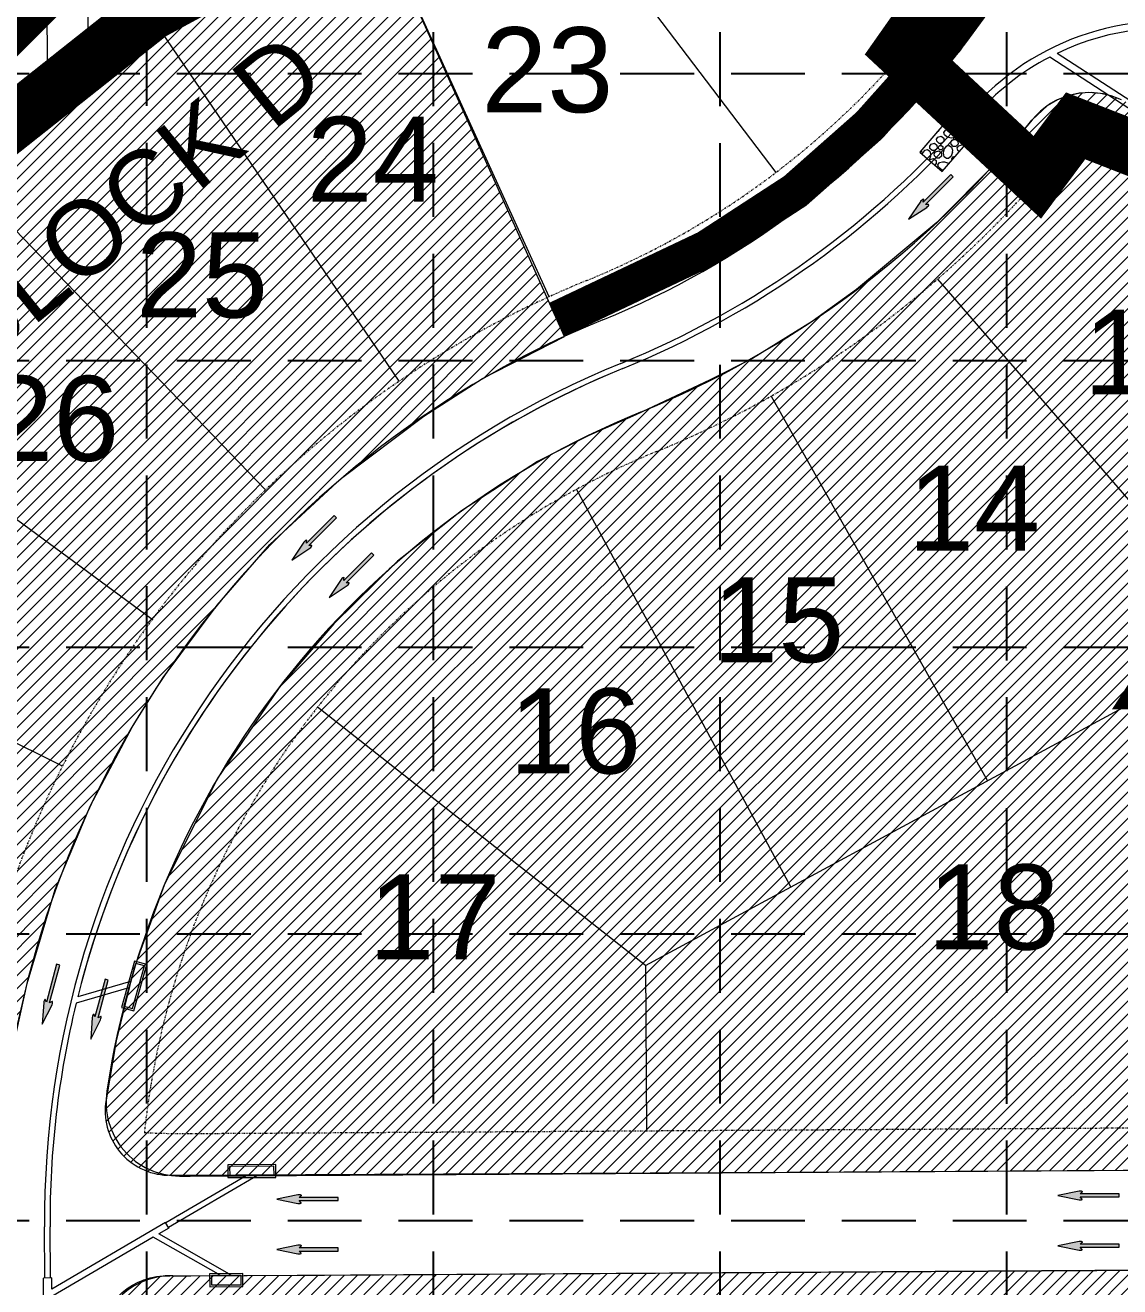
# Model space of a CAD drawing. Extents: x 218174 to 221286, y 216036 to 221010.
# Drawn here: x 219774.5 to 220070.8, y 219048.1 to 219389.6 of the extents above; entities that cross this region are included whole.
import ezdxf
from ezdxf.enums import TextEntityAlignment as Align

# ---------------------------------------------------------------- set-up
doc = ezdxf.new("R2010")
doc.units = 0
doc.header["$MEASUREMENT"] = 0
doc.linetypes.add('DASHED', pattern=[0.75, 0.5, -0.25])
doc.linetypes.add('DIVIDE', pattern=[1.25, 0.5, -0.25, 0, -0.25, 0, -0.25])
for name, color, linetype, lineweight in [('1 ARROWS', 7, 'Continuous', 0), ('1 BLOCK NUMBERS', 7, 'Continuous', 0), ('1 CURB LINE', 7, 'Continuous', 0), ('1 LOT NUMBERS', 7, 'Continuous', 0), ('1 PHASE LINES', 7, 'Continuous', 0), ('1 RIP RAP', 1, 'Continuous', 0), ('1 STORM PIPE', 5, 'Continuous', 0), ('1 TOPO', 42, 'Continuous', 0), ('25', 7, 'Continuous', 0), ('PH.1-27', 7, 'Continuous', 0), ('PH.2-10', 7, 'Continuous', 0), ('PH.2-27', 7, 'Continuous', 0), ('PH.2-29', 7, 'Continuous', 0), ('PH.3-29', 7, 'Continuous', 0)]:
    doc.layers.add(name, color=color, linetype=linetype, lineweight=lineweight)
for name, color, linetype in [('1 EROSION BLANKETS', 84, 'Continuous'), ('1 LIMITS OF DISTURBANCE', 1, 'DASHED'), ('1 SODDED LOT', 2, 'Continuous'), ('GRID', 251, 'DASHED')]:
    doc.layers.add(name, color=color, linetype=linetype)
doc.styles.get("Standard").update_dxf_attribs({"font": 'ARIAL.TTF'})
pattern_1 = [(45, (0, 0), (-1.767766952966369, 1.767766952966369), [])]

msp = doc.modelspace()

# ---------------------------------------------------------------- hatches: boundary and pattern name
at = {"layer": '1 ARROWS', "linetype": 'Continuous', "lineweight": 0}
h = msp.add_hatch(color=256, dxfattribs=at)
edge = h.paths.add_edge_path()
edge.add_line((220019.0067686731, 219340.995684473), (220018.1893531912, 219341.038110882))
edge.add_line((220018.1893531912, 219341.038110882), (220025.6733717553, 219348.5221294461))
edge.add_line((220025.6733717553, 219348.5221294461), (220025.0624314643, 219349.1274128825))
edge.add_line((220025.0624314643, 219349.1274128825), (220017.5812413275, 219341.6462227457))
edge.add_line((220017.5812413275, 219341.6462227457), (220017.606697173, 219342.3787854094))
edge.add_line((220017.606697173, 219342.3787854094), (220017.6062485447, 219342.3804732436))
edge.add_ellipse((220017.1945114559, 219342.0355991895), major_axis=(0.3959888678923471, 0.3959707453445419), ratio=0.2857142856895226, start_angle=-17.1826722327798, end_angle=124.7269333255503)
edge.add_line((220016.8759475208, 219341.9030149705), (220016.8769629366, 219341.9036096276))
edge.add_line((220016.8769629366, 219341.9036096276), (220013.6271, 219337.0472))
edge.add_line((220013.6271, 219337.0472), (220018.5117939003, 219340.2631218093))
edge.add_line((220018.5117939003, 219340.2631218093), (220018.5115268047, 219340.2615826631))
edge.add_ellipse((220018.6516173576, 219340.5851125426), major_axis=(0.395988867903619, 0.3959707452989252), ratio=0.2857142857141551, start_angle=234.1684722253102, end_angle=374.4967194490544)
edge.add_line((220019.0067686731, 219340.995684473), (220019.0067686731, 219340.995684473))
h = msp.add_hatch(color=256, dxfattribs=at)
edge = h.paths.add_edge_path()
edge.add_line((219852.0596686731, 219248.719984473), (219851.2422531912, 219248.762410882))
edge.add_line((219851.2422531912, 219248.762410882), (219858.7262717553, 219256.2464294461))
edge.add_line((219858.7262717553, 219256.2464294461), (219858.1153314643, 219256.8517128825))
edge.add_line((219858.1153314643, 219256.8517128825), (219850.6341413275, 219249.3705227457))
edge.add_line((219850.6341413275, 219249.3705227457), (219850.659597173, 219250.1030854094))
edge.add_line((219850.659597173, 219250.1030854094), (219850.6591485447, 219250.1047732436))
edge.add_ellipse((219850.2474114558, 219249.7598991895), major_axis=(0.3959888678923471, 0.3959707453445419), ratio=0.2857142856895226, start_angle=-17.1826722327798, end_angle=124.7269333255503)
edge.add_line((219849.9288475208, 219249.6273149705), (219849.9298629366, 219249.6279096276))
edge.add_line((219849.9298629366, 219249.6279096276), (219846.68, 219244.7715))
edge.add_line((219846.68, 219244.7715), (219851.5646939003, 219247.9874218093))
edge.add_line((219851.5646939003, 219247.9874218093), (219851.5644268047, 219247.9858826631))
edge.add_ellipse((219851.7045173576, 219248.3094125426), major_axis=(0.395988867903619, 0.3959707452989252), ratio=0.2857142857141551, start_angle=234.1684722253102, end_angle=374.4967194490544)
edge.add_line((219852.0596686731, 219248.719984473), (219852.0596686731, 219248.719984473))
h = msp.add_hatch(color=256, dxfattribs=at)
edge = h.paths.add_edge_path()
edge.add_line((219862.1517686731, 219238.621084473), (219861.3343531912, 219238.663510882))
edge.add_line((219861.3343531912, 219238.663510882), (219868.8183717553, 219246.1475294461))
edge.add_line((219868.8183717553, 219246.1475294461), (219868.2074314643, 219246.7528128825))
edge.add_line((219868.2074314643, 219246.7528128825), (219860.7262413275, 219239.2716227457))
edge.add_line((219860.7262413275, 219239.2716227457), (219860.751697173, 219240.0041854094))
edge.add_line((219860.751697173, 219240.0041854094), (219860.7512485447, 219240.0058732436))
edge.add_ellipse((219860.3395114559, 219239.6609991895), major_axis=(0.3959888678923471, 0.3959707453445419), ratio=0.2857142856895226, start_angle=-17.1826722327798, end_angle=124.7269333255503)
edge.add_line((219860.0209475208, 219239.5284149705), (219860.0219629366, 219239.5290096276))
edge.add_line((219860.0219629366, 219239.5290096276), (219856.7721, 219234.6726))
edge.add_line((219856.7721, 219234.6726), (219861.6567939003, 219237.8885218093))
edge.add_line((219861.6567939003, 219237.8885218093), (219861.6565268047, 219237.8869826631))
edge.add_ellipse((219861.7966173576, 219238.2105125425), major_axis=(0.395988867903619, 0.3959707452989252), ratio=0.2857142857141551, start_angle=234.1684722253102, end_angle=374.4967194490544)
edge.add_line((219862.1517686731, 219238.621084473), (219862.1517686731, 219238.621084473))
h = msp.add_hatch(color=256, dxfattribs=at)
edge = h.paths.add_edge_path()
edge.add_line((219781.8103874909, 219125.3204221911), (219781.0812717148, 219124.9484567982))
edge.add_line((219781.0812717148, 219124.9484567982), (219783.8206126213, 219135.1718162688))
edge.add_line((219783.8206126213, 219135.1718162688), (219782.9888810918, 219135.3905369549))
edge.add_line((219782.9888810918, 219135.3905369549), (219780.2505754615, 219125.1710411878))
edge.add_line((219780.2505754615, 219125.1710411878), (219779.9063395384, 219125.8181869862))
edge.add_line((219779.9063395384, 219125.8181869862), (219779.9051070979, 219125.8194243793))
edge.add_ellipse((219779.7209693468, 219125.3148861434), major_axis=(0.1449510460136061, 0.5409151579800761), ratio=0.2857142856788064, start_angle=-17.18267222616201, end_angle=124.7269333344999)
edge.add_line((219779.5113769963, 219125.0407828742), (219779.5119590436, 219125.0418055702))
edge.add_line((219779.5119590436, 219125.0418055702), (219779.1257, 219119.2111))
edge.add_line((219779.1257, 219119.2111), (219781.748008096, 219124.4385169291))
edge.add_line((219781.748008096, 219124.4385169291), (219781.7485463575, 219124.4370504416))
edge.add_ellipse((219781.7081033953, 219124.7872808122), major_axis=(0.1449510459595933, 0.5409151579264688), ratio=0.2857142857599891, start_angle=234.1684722152275, end_angle=374.496719430319)
edge.add_line((219781.8103874909, 219125.3204221911), (219781.8103874909, 219125.3204221911))
h = msp.add_hatch(color=256, dxfattribs=at)
edge = h.paths.add_edge_path()
edge.add_line((219794.9299874909, 219121.2808221911), (219794.2008717148, 219120.9088567982))
edge.add_line((219794.2008717148, 219120.9088567982), (219796.9402126213, 219131.1322162688))
edge.add_line((219796.9402126213, 219131.1322162688), (219796.1084810918, 219131.3509369549))
edge.add_line((219796.1084810918, 219131.3509369549), (219793.3701754615, 219121.1314411878))
edge.add_line((219793.3701754615, 219121.1314411878), (219793.0259395384, 219121.7785869862))
edge.add_line((219793.0259395384, 219121.7785869862), (219793.0247070979, 219121.7798243792))
edge.add_ellipse((219792.8405693469, 219121.2752861434), major_axis=(0.1449510460136061, 0.5409151579800761), ratio=0.2857142856788064, start_angle=-17.18267222616201, end_angle=124.7269333344999)
edge.add_line((219792.6309769963, 219121.0011828742), (219792.6315590436, 219121.0022055702))
edge.add_line((219792.6315590436, 219121.0022055702), (219792.2453, 219115.1715))
edge.add_line((219792.2453, 219115.1715), (219794.867608096, 219120.3989169291))
edge.add_line((219794.867608096, 219120.3989169291), (219794.8681463575, 219120.3974504416))
edge.add_ellipse((219794.8277033953, 219120.7476808122), major_axis=(0.1449510459595933, 0.5409151579264688), ratio=0.2857142857599891, start_angle=234.1684722152275, end_angle=374.496719430319)
edge.add_line((219794.9299874909, 219121.2808221911), (219794.9299874909, 219121.2808221911))
h = msp.add_hatch(color=256, dxfattribs=at)
edge = h.paths.add_edge_path()
edge.add_line((220060.6158, 219071.8264), (220060.0678, 219072.4344))
edge.add_line((220060.0678, 219072.4344), (220070.6518, 219072.4344))
edge.add_line((220070.6518, 219072.4344), (220070.6478, 219073.2944))
edge.add_line((220070.6478, 219073.2944), (220060.0678, 219073.2944))
edge.add_line((220060.0678, 219073.2944), (220060.6038, 219073.7944))
edge.add_line((220060.6038, 219073.7944), (220060.6046762508, 219073.795910707))
edge.add_ellipse((220060.069671409, 219073.8431900098), major_axis=(-0.5599999835193662, 1.281460901627278e-05), ratio=0.2857142857649623, start_angle=162.8173277884158, end_angle=304.7269333381814)
edge.add_line((220059.7506615066, 219073.9746975214), (220059.7518, 219073.9744))
edge.add_line((220059.7518, 219073.9744), (220054.0198, 219072.8384))
edge.add_line((220054.0198, 219072.8384), (220059.7478, 219071.6584))
edge.add_line((220059.7478, 219071.6584), (220059.7465227942, 219071.6575005245))
edge.add_ellipse((220060.0743519287, 219071.7872117094), major_axis=(-0.5599999835553902, 1.28145955607326e-05), ratio=0.2857142857313003, start_angle=54.16847222390225, end_angle=194.4967194430868)
edge.add_line((220060.6158, 219071.8264), (220060.6158, 219071.8264))
h = msp.add_hatch(color=256, dxfattribs=at)
edge = h.paths.add_edge_path()
edge.add_line((219849.187, 219070.8165), (219848.639, 219071.4245))
edge.add_line((219848.639, 219071.4245), (219859.223, 219071.4245))
edge.add_line((219859.223, 219071.4245), (219859.219, 219072.2845))
edge.add_line((219859.219, 219072.2845), (219848.639, 219072.2845))
edge.add_line((219848.639, 219072.2845), (219849.175, 219072.7845))
edge.add_line((219849.175, 219072.7845), (219849.1758762508, 219072.786010707))
edge.add_ellipse((219848.640871409, 219072.8332900098), major_axis=(-0.5599999835193662, 1.281460901627278e-05), ratio=0.2857142857649623, start_angle=162.8173277884158, end_angle=304.7269333381814)
edge.add_line((219848.3218615066, 219072.9647975214), (219848.323, 219072.9645))
edge.add_line((219848.323, 219072.9645), (219842.591, 219071.8285))
edge.add_line((219842.591, 219071.8285), (219848.319, 219070.6485))
edge.add_line((219848.319, 219070.6485), (219848.3177227943, 219070.6476005244))
edge.add_ellipse((219848.6455519287, 219070.7773117094), major_axis=(-0.5599999835553902, 1.28145955607326e-05), ratio=0.2857142857313003, start_angle=54.16847222390225, end_angle=194.4967194430868)
edge.add_line((219849.187, 219070.8165), (219849.187, 219070.8165))
h = msp.add_hatch(color=256, dxfattribs=at)
edge = h.paths.add_edge_path()
edge.add_line((220060.6158, 219058.1929), (220060.0678, 219058.8009))
edge.add_line((220060.0678, 219058.8009), (220070.6518, 219058.8009))
edge.add_line((220070.6518, 219058.8009), (220070.6478, 219059.6609))
edge.add_line((220070.6478, 219059.6609), (220060.0678, 219059.6609))
edge.add_line((220060.0678, 219059.6609), (220060.6038, 219060.1609))
edge.add_line((220060.6038, 219060.1609), (220060.6046762508, 219060.162410707))
edge.add_ellipse((220060.069671409, 219060.2096900098), major_axis=(-0.5599999835193662, 1.281460901627278e-05), ratio=0.2857142857649623, start_angle=162.8173277884158, end_angle=304.7269333381814)
edge.add_line((220059.7506615066, 219060.3411975214), (220059.7518, 219060.3409))
edge.add_line((220059.7518, 219060.3409), (220054.0198, 219059.2049))
edge.add_line((220054.0198, 219059.2049), (220059.7478, 219058.0249))
edge.add_line((220059.7478, 219058.0249), (220059.7465227942, 219058.0240005245))
edge.add_ellipse((220060.0743519287, 219058.1537117094), major_axis=(-0.5599999835553902, 1.28145955607326e-05), ratio=0.2857142857313003, start_angle=54.16847222390225, end_angle=194.4967194430868)
edge.add_line((220060.6158, 219058.1929), (220060.6158, 219058.1929))
h = msp.add_hatch(color=256, dxfattribs=at)
edge = h.paths.add_edge_path()
edge.add_line((219849.187, 219057.183), (219848.639, 219057.791))
edge.add_line((219848.639, 219057.791), (219859.223, 219057.791))
edge.add_line((219859.223, 219057.791), (219859.219, 219058.651))
edge.add_line((219859.219, 219058.651), (219848.639, 219058.651))
edge.add_line((219848.639, 219058.651), (219849.175, 219059.151))
edge.add_line((219849.175, 219059.151), (219849.1758762508, 219059.152510707))
edge.add_ellipse((219848.640871409, 219059.1997900098), major_axis=(-0.5599999835193662, 1.281460901627278e-05), ratio=0.2857142857649623, start_angle=162.8173277884158, end_angle=304.7269333381814)
edge.add_line((219848.3218615066, 219059.3312975214), (219848.323, 219059.331))
edge.add_line((219848.323, 219059.331), (219842.591, 219058.195))
edge.add_line((219842.591, 219058.195), (219848.319, 219057.015))
edge.add_line((219848.319, 219057.015), (219848.3177227943, 219057.0141005245))
edge.add_ellipse((219848.6455519287, 219057.1438117094), major_axis=(-0.5599999835553902, 1.28145955607326e-05), ratio=0.2857142857313003, start_angle=54.16847222390225, end_angle=194.4967194430868)
edge.add_line((219849.187, 219057.183), (219849.187, 219057.183))
at = {"layer": '1 SODDED LOT', "linetype": 'Continuous', "lineweight": 0}
h = msp.add_hatch(dxfattribs=at)
h.set_pattern_fill('ANSI31', color=256, scale=20, style=0)
h.set_pattern_definition(pattern_1)
edge = h.paths.add_edge_path()
edge.add_line((219475.4323052449, 219147.444003146), (219484.0059976856, 219158.0672530681))
edge.add_line((219484.0059976856, 219158.0672530681), (219525.0296510095, 219215.8261341982))
edge.add_line((219525.0296510095, 219215.8261341982), (219555.3456011817, 219266.1077832075))
edge.add_line((219555.3456011817, 219266.1077832075), (219580.1136357446, 219315.1255244578))
edge.add_line((219580.1136357446, 219315.1255244578), (219602.5341624803, 219366.8883159152))
edge.add_line((219602.5341624803, 219366.8883159152), (219621.3793221881, 219420.9509069505))
edge.add_line((219621.3793221881, 219420.9509069505), (219636.5571038646, 219475.7616311401))
edge.add_line((219636.5571038646, 219475.7616311401), (219648.3246516918, 219535.0259385895))
edge.add_line((219648.3246516918, 219535.0259385895), (219655.1489825292, 219587.1166144214))
edge.add_line((219655.1489825292, 219587.1166144214), (219659.2672806414, 219644.1361634186))
edge.add_line((219659.2672806414, 219644.1361634186), (219659.254730776, 219733.059728265))
edge.add_line((219659.254730776, 219733.059728265), (219657.4870566138, 219948.8443099199))
edge.add_line((219657.4870566138, 219948.8443099199), (219688.7331481751, 220030.9676380692))
edge.add_line((219688.7331481751, 220030.9676380692), (219749.0571499495, 220093.8122126724))
edge.add_line((219749.0571499495, 220093.8122126724), (219797.1930126573, 220136.0663225271))
edge.add_line((219797.1930126573, 220136.0663225271), (219840.5630852996, 220184.1232006675))
edge.add_line((219840.5630852996, 220184.1232006675), (219872.5042217056, 220231.4895576038))
edge.add_line((219872.5042217056, 220231.4895576038), (219768.5820726932, 220298.9748182372))
edge.add_line((219768.5820726932, 220298.9748182372), (219751.5323121054, 220274.9457712017))
edge.add_line((219751.5323121054, 220274.9457712017), (219734.6029277781, 220254.6460065115))
edge.add_line((219734.6029277781, 220254.6460065115), (219716.61547027, 220236.2493353521))
edge.add_line((219716.61547027, 220236.2493353521), (219691.0586083644, 220213.8978556696))
edge.add_line((219691.0586083644, 220213.8978556696), (219665.3797267635, 220194.9206644955))
edge.add_line((219665.3797267635, 220194.9206644955), (219646.3238232265, 220180.0664160972))
edge.add_line((219646.3238232265, 220180.0664160972), (219622.5762976214, 220158.7157978516))
edge.add_line((219622.5762976214, 220158.7157978516), (219597.137506899, 220129.1230808097))
edge.add_line((219597.137506899, 220129.1230808097), (219581.6785911615, 220107.4716529112))
edge.add_line((219581.6785911615, 220107.4716529112), (219569.5877775821, 220088.7570101068))
edge.add_arc((219750.1028268064, 219972.1331540567), 214.9111602416781, 147.1350465495527, 168.4719511664674)
edge.add_arc((220206.0321608502, 219879.1408230171), 680.2273229459104, 168.4719511664666, 178.0273705019318)
edge.add_line((219526.2079510478, 219902.555661235), (219527.2301247836, 219639.9876281985))
edge.add_arc((218960.6703304758, 219637.7820187235), 566.5640874952472, -25.11841071174888, 0.22305055361238146, ccw=False)
edge.add_arc((218340.7872357614, 219928.399408143), 1251.190641278881, 330.4295665447405, 334.88158928825175, ccw=False)
edge.add_arc((218923.4802639634, 219597.7813066724), 581.235796430975, 322.07344402292466, 330.4295665447392, ccw=False)
edge.add_arc((219395.5992003155, 219229.8951809441), 17.29280903881189, 142.0734440229354, 235.1860688875663)
edge.add_line((219385.7265072294, 219215.6976045424), (219475.4323052449, 219147.444003146))
h = msp.add_hatch(dxfattribs=at)
h.set_pattern_fill('ANSI31', color=256, scale=20, style=0)
h.set_pattern_definition(pattern_1)
edge = h.paths.add_edge_path()
edge.add_line((219640.4551603753, 219084.0712630261), (219752.1910306389, 219084.7107498852))
edge.add_arc((219752.0910537234, 219102.1794554591), 17.46899166547303, 270.3279116899541, 360.5451282780206)
edge.add_arc((219802.3187179731, 219102.6573501061), 32.76094601392603, 161.6541644492076, 180.5451282780292, ccw=False)
edge.add_line((219771.2228802671, 219112.9689193896), (219775.0302490596, 219130.23633842))
edge.add_line((219775.0302490596, 219130.23633842), (219782.6121392926, 219155.6386227469))
edge.add_line((219782.6121392926, 219155.6386227469), (219792.2010262072, 219178.3669945977))
edge.add_line((219792.2010262072, 219178.3669945977), (219803.5738722284, 219199.7583986301))
edge.add_line((219803.5738722284, 219199.7583986301), (219811.8297628039, 219213.0160953949))
edge.add_line((219811.8297628039, 219213.0160953949), (219826.4388093359, 219232.5478898913))
edge.add_line((219826.4388093359, 219232.5478898913), (219840.7225411582, 219248.995945394))
edge.add_line((219840.7225411582, 219248.995945394), (219860.0914870025, 219266.9677009161))
edge.add_line((219860.0914870025, 219266.9677009161), (219882.4250824423, 219283.7544915265))
edge.add_line((219882.4250824423, 219283.7544915265), (219898.3075774824, 219293.8961634449))
edge.add_line((219898.3075774824, 219293.8961634449), (219920.4582394241, 219305.274795784))
edge.add_line((219920.4582394241, 219305.274795784), (219866.9648434197, 219424.6037014702))
edge.add_line((219866.9648434197, 219424.6037014702), (219808.2275245504, 219392.9123924159))
edge.add_line((219808.2275245504, 219392.9123924159), (219763.1399345212, 219357.0605277989))
edge.add_line((219763.1399345212, 219357.0605277989), (219711.9006053389, 219299.5593197359))
edge.add_line((219711.9006053389, 219299.5593197359), (219677.1223882929, 219242.5674013143))
edge.add_line((219677.1223882929, 219242.5674013143), (219652.3540122371, 219180.2265809731))
edge.add_line((219652.3540122371, 219180.2265809731), (219640.4551603753, 219084.0712630261))
h = msp.add_hatch(dxfattribs=at)
h.set_pattern_fill('ANSI31', color=256, scale=20, style=0)
h.set_pattern_definition(pattern_1)
edge = h.paths.add_edge_path()
edge.add_line((219981.0043823545, 219079.1591233821), (220751.6100248416, 219083.7624861325))
edge.add_arc((220751.4976058984, 219102.5814836065), 18.81933324917121, 270.3422634164047, 369.6225207950305)
edge.add_line((220770.052158853, 219105.7272535594), (220768.7041795113, 219328.6574541065))
edge.add_arc((220749.5994589303, 219328.5419346811), 19.10506983017425, 0.3464429032417284, 110.9755457046826)
edge.add_line((220742.7604274506, 219346.3809744993), (220402.5101185085, 219344.7122197481))
edge.add_line((220402.5101185085, 219344.7122197481), (220402.5101185085, 219212.9669370574))
edge.add_line((220402.5101185085, 219212.9669370574), (220082.3232880161, 219212.9669370574))
edge.add_line((220082.3232880161, 219212.9669370574), (220164.9283380046, 219332.5353579134))
edge.add_line((220164.9283380046, 219332.5353579134), (220166.0556488786, 219344.0046870958))
edge.add_line((220166.0556488786, 219344.0046870958), (220151.9724160974, 219345.525874192))
edge.add_line((220151.9724160974, 219345.525874192), (220139.9924810062, 219347.229578263))
edge.add_line((220139.9924810062, 219347.229578263), (220123.8758498707, 219350.7108802454))
edge.add_line((220123.8758498707, 219350.7108802454), (220104.4162163081, 219356.0540035995))
edge.add_line((220104.4162163081, 219356.0540035995), (220075.2341294056, 219367.5009480783))
edge.add_line((220075.2341294056, 219367.5009480783), (220071.2061134888, 219369.3505406622))
edge.add_line((220071.2061134888, 219369.3505406622), (220068.4066611019, 219370.4667070618))
edge.add_line((220068.4066611019, 219370.4667070618), (220065.5311411633, 219371.0992457461))
edge.add_line((220065.5311411633, 219371.0992457461), (220062.337862046, 219371.316121446))
edge.add_line((220062.337862046, 219371.316121446), (220059.5882035982, 219371.1180984607))
edge.add_line((220059.5882035982, 219371.1180984607), (220056.5412542047, 219370.3755006857))
edge.add_line((220056.5412542047, 219370.3755006857), (220053.887043033, 219369.3334365716))
edge.add_line((220053.887043033, 219369.3334365716), (220051.1141203787, 219367.7281186574))
edge.add_line((220051.1141203787, 219367.7281186574), (220047.0380606742, 219363.9485662665))
edge.add_line((220047.0380606742, 219363.9485662665), (220037.0550909095, 219352.0041324633))
edge.add_line((220037.0550909095, 219352.0041324633), (220021.218697416, 219336.179803043))
edge.add_line((220021.218697416, 219336.179803043), (219999.514580177, 219318.0388131404))
edge.add_line((219999.514580177, 219318.0388131404), (219987.5109326699, 219309.3865288376))
edge.add_line((219987.5109326699, 219309.3865288376), (219971.3247863783, 219299.3882788299))
edge.add_line((219971.3247863783, 219299.3882788299), (219959.890236852, 219293.5948905803))
edge.add_line((219959.890236852, 219293.5948905803), (219939.7589933974, 219284.1001863895))
edge.add_line((219939.7589933974, 219284.1001863895), (219927.0281793661, 219278.5328106898))
edge.add_line((219927.0281793661, 219278.5328106898), (219913.1942577728, 219271.4603908204))
edge.add_line((219913.1942577728, 219271.4603908204), (219892.604261243, 219258.1192348944))
edge.add_line((219892.604261243, 219258.1192348944), (219875.2824588437, 219244.4901813406))
edge.add_line((219875.2824588437, 219244.4901813406), (219857.990643793, 219227.4971341576))
edge.add_line((219857.990643793, 219227.4971341576), (219843.2728531036, 219210.2721337352))
edge.add_line((219843.2728531036, 219210.2721337352), (219826.4735135557, 219185.5435907698))
edge.add_line((219826.4735135557, 219185.5435907698), (219812.1114517909, 219156.7755178685))
edge.add_line((219812.1114517909, 219156.7755178685), (219803.9091115767, 219134.1186427377))
edge.add_line((219803.9091115767, 219134.1186427377), (219799.1019795224, 219114.6379404875))
edge.add_line((219799.1019795224, 219114.6379404875), (219796.3757560274, 219098.6858688713))
edge.add_arc((219813.5843084507, 219095.7449116678), 17.45804988476861, 170.3017939028858, 268.0289908904637)
edge.add_line((219812.9838595302, 219078.2971907028), (219981.0043823545, 219079.1591233821))
h = msp.add_hatch(dxfattribs=at)
h.set_pattern_fill('ANSI31', color=256, scale=20, style=0)
h.set_pattern_definition(pattern_1)
edge = h.paths.add_edge_path()
edge.add_line((219898.3558773897, 218322.2500766634), (219639.946741421, 218326.1165738832))
edge.add_line((219639.946741421, 218326.1165738832), (219639.946741421, 218655.6374636496))
edge.add_line((219639.946741421, 218655.6374636496), (219637.4714725486, 218861.4464231865))
edge.add_line((219637.4714725486, 218861.4464231865), (219636.2738781594, 218991.1067322876))
edge.add_line((219636.2738781594, 218991.1067322876), (219635.7121222768, 219057.0054119185))
edge.add_line((219635.7121222768, 219057.0054119185), (219744.3264269401, 219057.5122349578))
edge.add_arc((219744.4469276729, 219031.6884221413), 25.82409395909194, 42.963530276012875, 90.2673553032173, ccw=False)
edge.add_arc((219752.2234008876, 219038.9308520468), 15.19741401685737, -11.302147703193782, 42.96353027596689, ccw=False)
edge.add_line((219767.1260962099, 219035.9524187457), (219770.0765525051, 218532.3982177599))
edge.add_arc((219748.7076965838, 218532.2730120217), 21.36922272482008, -29.736731804190583, 0.3357071761769248, ccw=False)
edge.add_arc((219823.4309032504, 218489.5881343916), 64.68631976270979, 150.2632681958107, 165.6354613498246)
edge.add_arc((219790.1415577229, 218498.1134274707), 30.32265948429212, 165.6354613498002, 211.9913364475425)
edge.add_arc((219818.7456865061, 218515.9812574852), 64.04884416136214, 211.9913364475305, 228.4292462046087)
edge.add_arc((219796.6998950991, 218491.1249413862), 30.8245553236249, 228.4292462046339, 286.9825914303029)
edge.add_arc((219636.1982944555, 219016.6730811194), 580.3348927933908, 286.982591430304, 288.0631895932282)
edge.add_arc((219813.4205946184, 218473.2788078611), 8.771178160590438, 288.0631895931747, 314.3918421938908)
edge.add_arc((219824.1833109772, 218462.2851529577), 6.613766153800952, 99.19525776798753, 134.3918421938581, ccw=False)
edge.add_line((219823.1264345566, 218468.8139288742), (219826.2932906578, 218470.1890074321))
edge.add_line((219826.2932906578, 218470.1890074321), (219830.161082357, 218470.9160528756))
edge.add_line((219830.161082357, 218470.9160528756), (219877.9842655937, 218471.3887372155))
edge.add_arc((219878.1728426218, 218452.3097176469), 19.07995149347633, 10.284966861461612, 90.56629304039359, ccw=False)
edge.add_line((219896.9462158862, 218455.7163296399), (219898.3558773897, 218322.2500766634))
h = msp.add_hatch(dxfattribs=at)
h.set_pattern_fill('ANSI31', color=256, scale=20, style=0)
h.set_pattern_definition(pattern_1)
edge = h.paths.add_edge_path()
edge.add_line((219855.5499297373, 219051.238600438), (220751.3665617204, 219056.6658198692))
edge.add_arc((220751.4829754352, 219037.4505765465), 19.21559596010405, 0.8429144617305724, 90.34711675626448, ccw=False)
edge.add_line((220770.6964919966, 219037.7332591387), (220771.7053261645, 218811.9720363001))
edge.add_arc((220753.259410654, 218811.8896090807), 18.44609967624322, -95.68814470734992, 0.25602959887658017, ccw=False)
edge.add_line((220751.4311465722, 218793.5343361677), (219813.3324384464, 218788.2809484928))
edge.add_arc((219813.2336129531, 218805.9282407303), 17.64756894854648, 190.6943851445991, 270.32085514342066, ccw=False)
edge.add_line((219795.8925648639, 218802.6533757011), (219794.1840756965, 219031.7970048324))
edge.add_line((219794.1840756965, 219031.7970048324), (219794.4738751407, 219034.5602592578))
edge.add_arc((219812.7957632988, 219032.6387304412), 18.42237386090285, 87.46438406867861, 174.0129266902378, ccw=False)
edge.add_line((219813.6107765339, 219051.0430672154), (219855.5499297373, 219051.238600438))

# ---------------------------------------------------------------- linework, layer by layer
at = {"layer": '1 ARROWS', "linetype": 'Continuous', "lineweight": 0}
for p, q in [((220025.0624314643, 219349.1274128825), (220017.5812413275, 219341.6462227457)), ((220018.1893531912, 219341.038110882), (220025.6733717553, 219348.5221294461)), ((220025.6733717553, 219348.5221294461), (220025.0624314643, 219349.1274128825)), ((220016.8769629366, 219341.9036096276), (220013.6271, 219337.0472)), ((220013.6271, 219337.0472), (220018.5117939003, 219340.2631218093)), ((220016.8759475208, 219341.9030149705), (220016.8769629366, 219341.9036096276)), ((220017.5812413275, 219341.6462227457), (220017.606697173, 219342.3787854094)), ((220017.606697173, 219342.3787854094), (220017.6062485447, 219342.3804732436)), ((220019.0067686731, 219340.995684473), (220018.1893531912, 219341.038110882)), ((220018.5117939003, 219340.2631218093), (220018.5115268047, 219340.2615826631)), ((220019.0067686731, 219340.995684473), (220019.0067686731, 219340.995684473)), ((219858.1153314643, 219256.8517128825), (219850.6341413275, 219249.3705227457)), ((219851.2422531912, 219248.762410882), (219858.7262717553, 219256.2464294461)), ((219858.7262717553, 219256.2464294461), (219858.1153314643, 219256.8517128825)), ((219849.9298629366, 219249.6279096276), (219846.68, 219244.7715)), ((219846.68, 219244.7715), (219851.5646939003, 219247.9874218093)), ((219849.9288475208, 219249.6273149705), (219849.9298629366, 219249.6279096276)), ((219850.6341413275, 219249.3705227457), (219850.659597173, 219250.1030854094)), ((219850.659597173, 219250.1030854094), (219850.6591485447, 219250.1047732436)), ((219852.0596686731, 219248.719984473), (219851.2422531912, 219248.762410882)), ((219851.5646939003, 219247.9874218093), (219851.5644268047, 219247.9858826631)), ((219852.0596686731, 219248.719984473), (219852.0596686731, 219248.719984473)), ((219868.2074314643, 219246.7528128825), (219860.7262413275, 219239.2716227457)), ((219861.3343531912, 219238.663510882), (219868.8183717553, 219246.1475294461)), ((219868.8183717553, 219246.1475294461), (219868.2074314643, 219246.7528128825)), ((219860.0219629366, 219239.5290096276), (219856.7721, 219234.6726)), ((219856.7721, 219234.6726), (219861.6567939003, 219237.8885218093)), ((219860.0209475208, 219239.5284149705), (219860.0219629366, 219239.5290096276)), ((219860.7262413275, 219239.2716227457), (219860.751697173, 219240.0041854094)), ((219860.751697173, 219240.0041854094), (219860.7512485447, 219240.0058732436)), ((219862.1517686731, 219238.621084473), (219861.3343531912, 219238.663510882)), ((219861.6567939003, 219237.8885218093), (219861.6565268047, 219237.8869826631)), ((219862.1517686731, 219238.621084473), (219862.1517686731, 219238.621084473)), ((219782.9888810918, 219135.3905369549), (219780.2505754615, 219125.1710411878)), ((219781.0812717148, 219124.9484567982), (219783.8206126213, 219135.1718162688)), ((219783.8206126213, 219135.1718162688), (219782.9888810918, 219135.3905369549)), ((219796.1084810918, 219131.3509369549), (219793.3701754615, 219121.1314411878)), ((219796.9402126213, 219131.1322162688), (219796.1084810918, 219131.3509369549)), ((219794.2008717148, 219120.9088567982), (219796.9402126213, 219131.1322162688)), ((219779.5119590436, 219125.0418055702), (219779.1257, 219119.2111)), ((219779.1257, 219119.2111), (219781.748008096, 219124.4385169291)), ((219779.5113769963, 219125.0407828742), (219779.5119590436, 219125.0418055702)), ((219779.9063395384, 219125.8181869862), (219779.9051070979, 219125.8194243793)), ((219780.2505754615, 219125.1710411878), (219779.9063395384, 219125.8181869862)), ((219781.8103874909, 219125.3204221911), (219781.0812717148, 219124.9484567982)), ((219781.748008096, 219124.4385169291), (219781.7485463575, 219124.4370504416)), ((219781.8103874909, 219125.3204221911), (219781.8103874909, 219125.3204221911)), ((219792.6315590436, 219121.0022055702), (219792.2453, 219115.1715)), ((219792.6309769963, 219121.0011828742), (219792.6315590436, 219121.0022055702)), ((219793.0259395384, 219121.7785869862), (219793.0247070979, 219121.7798243792)), ((219793.3701754615, 219121.1314411878), (219793.0259395384, 219121.7785869862)), ((219794.9299874909, 219121.2808221911), (219794.2008717148, 219120.9088567982)), ((219794.9299874909, 219121.2808221911), (219794.9299874909, 219121.2808221911)), ((219792.2453, 219115.1715), (219794.867608096, 219120.3989169291)), ((219794.867608096, 219120.3989169291), (219794.8681463575, 219120.3974504416)), ((220059.7518, 219073.9744), (220054.0198, 219072.8384)), ((220059.7506615066, 219073.9746975214), (220059.7518, 219073.9744)), ((220060.0678, 219073.2944), (220060.6038, 219073.7944)), ((220070.6478, 219073.2944), (220060.0678, 219073.2944)), ((220060.6038, 219073.7944), (220060.6046762508, 219073.795910707)), ((220070.6518, 219072.4344), (220070.6478, 219073.2944)), ((219848.323, 219072.9645), (219842.591, 219071.8285)), ((219842.591, 219071.8285), (219848.319, 219070.6485)), ((219848.319, 219070.6485), (219848.3177227943, 219070.6476005244)), ((219848.3218615066, 219072.9647975214), (219848.323, 219072.9645)), ((219848.639, 219072.2845), (219849.175, 219072.7845)), ((219859.219, 219072.2845), (219848.639, 219072.2845)), ((219849.187, 219070.8165), (219848.639, 219071.4245)), ((219848.639, 219071.4245), (219859.223, 219071.4245)), ((219849.175, 219072.7845), (219849.1758762508, 219072.786010707)), ((219849.187, 219070.8165), (219849.187, 219070.8165)), ((219859.223, 219071.4245), (219859.219, 219072.2845)), ((220054.0198, 219072.8384), (220059.7478, 219071.6584)), ((220059.7478, 219071.6584), (220059.7465227942, 219071.6575005245)), ((220060.6158, 219071.8264), (220060.0678, 219072.4344)), ((220060.0678, 219072.4344), (220070.6518, 219072.4344)), ((220060.6158, 219071.8264), (220060.6158, 219071.8264)), ((220059.7518, 219060.3409), (220054.0198, 219059.2049)), ((220059.7506615066, 219060.3411975214), (220059.7518, 219060.3409)), ((220060.0678, 219059.6609), (220060.6038, 219060.1609)), ((220070.6478, 219059.6609), (220060.0678, 219059.6609)), ((220060.6038, 219060.1609), (220060.6046762508, 219060.162410707)), ((220070.6518, 219058.8009), (220070.6478, 219059.6609)), ((219848.323, 219059.331), (219842.591, 219058.195)), ((219842.591, 219058.195), (219848.319, 219057.015)), ((219848.319, 219057.015), (219848.3177227943, 219057.0141005245)), ((219848.3218615066, 219059.3312975214), (219848.323, 219059.331)), ((219848.639, 219058.651), (219849.175, 219059.151)), ((219859.219, 219058.651), (219848.639, 219058.651)), ((219849.187, 219057.183), (219848.639, 219057.791)), ((219848.639, 219057.791), (219859.223, 219057.791)), ((219849.175, 219059.151), (219849.1758762508, 219059.152510707)), ((219849.187, 219057.183), (219849.187, 219057.183)), ((219859.223, 219057.791), (219859.219, 219058.651)), ((220054.0198, 219059.2049), (220059.7478, 219058.0249)), ((220059.7478, 219058.0249), (220059.7465227942, 219058.0240005245)), ((220060.6158, 219058.1929), (220060.0678, 219058.8009)), ((220060.0678, 219058.8009), (220070.6518, 219058.8009)), ((220060.6158, 219058.1929), (220060.6158, 219058.1929))]:
    msp.add_line(p, q, dxfattribs=at)
for centre, major_axis, ratio, start_param, end_param in [((220017.1945114559, 219342.0355991895), (0.3959888678923471, 0.3959707453445419), 0.2857142856895226, -0.2998942047530131, 2.176895652446293), ((220018.6516173576, 219340.5851125426), (0.3959888679036189, 0.3959707452989251), 0.2857142857141551, 4.087010844696557, 6.536200792303482), ((219850.2474114558, 219249.7598991895), (0.3959888678923471, 0.3959707453445419), 0.2857142856895226, -0.2998942047530131, 2.176895652446293), ((219851.7045173576, 219248.3094125426), (0.3959888679036189, 0.3959707452989251), 0.2857142857141551, 4.087010844696557, 6.536200792303482), ((219860.3395114559, 219239.6609991895), (0.3959888678923471, 0.3959707453445419), 0.2857142856895226, -0.2998942047530131, 2.176895652446293), ((219861.7966173576, 219238.2105125425), (0.3959888679036189, 0.3959707452989251), 0.2857142857141551, 4.087010844696557, 6.536200792303482), ((219779.7209693468, 219125.3148861434), (0.1449510460136061, 0.5409151579800761), 0.2857142856788064, -0.2998942046375108, 2.176895652602493), ((219781.7081033953, 219124.7872808122), (0.1449510459595933, 0.5409151579264688), 0.2857142857599891, 4.08701084452058, 6.536200791976491), ((219792.8405693469, 219121.2752861434), (0.1449510460136061, 0.5409151579800761), 0.2857142856788064, -0.2998942046375108, 2.176895652602493), ((219794.8277033953, 219120.7476808122), (0.1449510459595933, 0.5409151579264688), 0.2857142857599891, 4.08701084452058, 6.536200791976491), ((220060.069671409, 219073.8431900098), (-0.5599999835193662, 1.281460901627278e-05), 0.2857142857649623, 2.841698449206714, 5.31848830625654), ((219848.6455519287, 219070.7773117094), (-0.5599999835553902, 1.28145955607326e-05), 0.2857142857313003, 0.9454181910821893, 3.394608138609536), ((219848.640871409, 219072.8332900098), (-0.5599999835193662, 1.281460901627278e-05), 0.2857142857649623, 2.841698449206714, 5.31848830625654), ((220060.0743519287, 219071.7872117094), (-0.5599999835553902, 1.28145955607326e-05), 0.2857142857313003, 0.9454181910821893, 3.394608138609536), ((220060.069671409, 219060.2096900098), (-0.5599999835193662, 1.281460901627278e-05), 0.2857142857649623, 2.841698449206714, 5.31848830625654), ((219848.6455519287, 219057.1438117094), (-0.5599999835553902, 1.28145955607326e-05), 0.2857142857313003, 0.9454181910821893, 3.394608138609536), ((219848.640871409, 219059.1997900098), (-0.5599999835193662, 1.281460901627278e-05), 0.2857142857649623, 2.841698449206714, 5.31848830625654), ((220060.0743519287, 219058.1537117094), (-0.5599999835553902, 1.28145955607326e-05), 0.2857142857313003, 0.9454181910821893, 3.394608138609536)]:
    msp.add_ellipse(centre, major_axis=major_axis, ratio=ratio, start_param=start_param, end_param=end_param, dxfattribs=at)
for p in [(220017.606697173, 219342.3787854094), (219850.659597173, 219250.1030854094), (219860.751697173, 219240.0041854094), (219779.9063395384, 219125.8181869862), (219793.0259395384, 219121.7785869862), (220060.6038, 219073.7944), (219849.175, 219072.7845), (220060.6038, 219060.1609), (219849.175, 219059.151)]:
    msp.add_point(p, dxfattribs=at)
at = {"layer": '1 CURB LINE', "color": 7, "linetype": 'Continuous', "lineweight": 0}
for p, q in [((219819.1235, 219078.0896), (220750.3495, 219083.7423)), ((219819.2873, 219051.09), (220750.5133, 219056.7427))]:
    msp.add_line(p, q, dxfattribs=at)
for centre, radius, start, end in [((219841.4927132702, 219528.790418387), 236.5, 321.2445944444445, 0.3477916666666745), ((219841.4927132702, 219528.790418387), 236.5, 292.2051388888889, 321.2446055555556), ((220062.5732108752, 219351.3202417974), 20, 64.32195555555558, 141.2445916666667), ((219841.4927132702, 219528.790418387), 263.5, 292.2051388888889, 321.2446055555556), ((220030.4546196391, 219065.8720692784), 263.5, 112.2051388888889, 172.1959805555556), ((220030.4546196391, 219065.8720692784), 236.5, 112.2051388888889, 171.4420944444445), ((219816.3651354584, 219098.0891883805), 20, 171.4420944444445, 269.6499361111112), ((219817.6878907734, 219314.5851475076), 236.5, 269.6499361111112, 270.3477888888889), ((219814.1616877056, 219031.1070779997), 20, 89.28733055555557, 180.3477972222223), ((219817.6878907734, 219314.5851475076), 263.5, 269.2873305555556, 270.3477888888889)]:
    msp.add_arc(centre, radius, start, end, dxfattribs=at)
at = {"layer": '1 EROSION BLANKETS', "linetype": 'Continuous', "lineweight": 0, "const_width": 10, "flags": 128}
msp.add_lwpolyline([(219918.3514200881, 219309.8386813206), (219958.9703615943, 219329.0969840718), (219982.920157735, 219344.6913983839), (220002.9921094783, 219362.424426196), (220023.6656010313, 219385.5527697361), (220036.04186002, 219403.4846774751), (220037.9677094423, 219406.5233228135)], dxfattribs=at)
at = {"layer": '1 LIMITS OF DISTURBANCE', "lineweight": 0, "ltscale": 50, "const_width": 10, "flags": 128}
msp.add_lwpolyline([(219795.8126128298, 220294.1240772989), (219828.134343115, 220369.1366200729), (219851.8287879115, 220470.182271975), (219922.6441570617, 220466.019840405), (219922.6441570617, 219877.2712411153), (219898.6892812135, 219877.2712411153), (219898.6892812135, 219829.8185415252), (219898.6892812135, 219823.7315118232), (219926.8632809638, 219823.7315118232), (219926.8632809638, 219527.7813082046), (219891.3802011511, 219466.4095382395), (219783.5307126085, 219399.4123521535), (219693.9642650548, 219309.8342923901), (219662.0224883495, 219250.0913946521), (219626.8046204895, 219173.9805770289), (219620.2524381803, 219105.235322775), (219602.2340115313, 219113.4192769275), (219607.1481162483, 219169.0701975892), (219579.3014374788, 219173.1621746655), (219549.8167024603, 219128.9688060296), (219503.1325475741, 219159.2494502902), (219587.4916333504, 219298.3767403642), (219646.3202375506, 219456.1992878347), (219679.4409759368, 219633.2601736337), (219671.2059804604, 219940.3519262827), (219685.6824423594, 219990.9809145564), (219706.3631052641, 219976.5154860266), (219728.0778087842, 220000.2801202655), (219722.9076483938, 220048.8426170949), (219818.4617264007, 220135.9860479461), (219868.1291635908, 220203.9002078371), (219889.0417642302, 220246.9995747512)], close=True, dxfattribs=at)
at = {"layer": '1 PHASE LINES', "color": 0, "linetype": 'Continuous', "lineweight": 0, "const_width": 15, "flags": 128}
for points in [[(219640.2679505002, 218320.707414279), (219639.8489250377, 218328.4863300022), (219635.9547743524, 219056.7357300892), (219647.9905221956, 219163.5014669955), (219681.1663690046, 219248.6454678707), (219712.0415778922, 219299.3303426313), (219762.7858490314, 219356.6448532342), (219808.6017581236, 219392.9396871631), (219904.9958660706, 219444.9920438103), (219946.8976898272, 219514.4270202281), (219940.6588913182, 220515.3600811943), (219838.4660625423, 220514.4359623494), (219838.4660625423, 220505.1947970615), (219787.6008602165, 220505.1947970615), (219787.6008602165, 220514.4359623494), (219764.4803156451, 220514.4359623494), (219764.5061837351, 220564.5291884352), (219774.8161970176, 220564.6351828437), (219774.8161970176, 220735.5524228953)], [(220979.755693834, 219506.2343692766), (220405.4963035024, 219506.2343692766), (220405.4963035024, 219383.2278640862), (220416.4188270552, 219383.2278640862), (220416.4188270552, 219332.7896147944), (220401.482843722, 219332.7896147944), (220401.482843722, 219211.8529245919), (220082.4448808453, 219211.8529245919), (220158.7355343256, 219329.1471498947)], [(220166.0138159937, 219332.3215625711), (220119.2001285675, 219338.7490760049), (220058.8069104433, 219362.3166021015), (220048.4435815759, 219348.3903403654), (220011.6358720011, 219382.6703888517), (220031.5838404646, 219411.0546445703), (219920.5948365992, 219479.7802702301)]]:
    msp.add_lwpolyline(points, dxfattribs=at)
at = {"layer": '1 RIP RAP', "color": 1, "linetype": 'Continuous', "lineweight": 0}
for p, q in [((220026.4614, 219366.5459), (220026.4172, 219366.5467)), ((220028.6115, 219357.1681), (220028.8266, 219357.0933)), ((220019.2676, 219352.941), (220019.4391, 219353.2409)), ((220025.6832, 219353.971), (220026.2568, 219354.1153))]:
    msp.add_line(p, q, dxfattribs=at)
msp.add_lwpolyline([(220016.6362, 219355.2116), (220022.693, 219349.9852), (220032.4925, 219361.3417), (220026.4357, 219366.5681)], close=True, dxfattribs=at)
for points in [[(220024.0082, 219363.7549), (220024.1794, 219363.5793), (220024.2391, 219362.9762), (220023.7388, 219362.4172), (220022.6771, 219362.2075), (220022.6737, 219362.2084)], [(220025.5462, 219365.5372), (220025.2723, 219364.7485), (220024.6078, 219364.1009), (220024.2786, 219364.0683)], [(220025.4767, 219364.4104), (220026.3839, 219364.6383), (220027.066, 219364.1142), (220027.1136, 219363.2558), (220026.4816, 219362.6557), (220025.7918, 219362.6682), (220025.1898, 219363.2685), (220025.1405, 219363.8219), (220025.4773, 219364.4099)], [(220028.9466, 219364.4014), (220028.5699, 219364.0343), (220027.9668, 219363.9746), (220027.4081, 219364.4751), (220027.1984, 219365.5369), (220027.276, 219365.843)], [(220030.4367, 219363.1156), (220029.7881, 219363.1273), (220029.186, 219363.7277), (220029.141, 219364.2337)], [(220021.8096, 219361.2069), (220021.8211, 219360.9987), (220021.1891, 219360.3986), (220021.1132, 219360.3999)], [(220025.0045, 219361.3547), (220026.0267, 219360.9994), (220026.6745, 219360.3352), (220026.7342, 219359.7321), (220026.2336, 219359.1734), (220025.1719, 219358.9637), (220024.0555, 219359.2465), (220023.3093, 219359.8683), (220023.1493, 219360.5193), (220023.6151, 219361.1387), (220024.403, 219361.3728), (220025.0524, 219361.3477)], [(220024.3343, 219362.7112), (220024.8787, 219362.848), (220025.2878, 219362.5335), (220025.3164, 219362.0186), (220024.9373, 219361.6583), (220024.5233, 219361.6658), (220024.1621, 219362.0261), (220024.1328, 219362.3583), (220024.3346, 219362.7109)], [(220028.5955, 219363.2772), (220029.618, 219362.9217), (220030.2653, 219362.2575), (220030.325, 219361.6544), (220029.8244, 219361.0957), (220028.763, 219360.8863), (220027.6466, 219361.1691), (220026.9001, 219361.7906), (220026.7401, 219362.4416), (220027.2062, 219363.0612), (220027.9938, 219363.2951), (220028.6432, 219363.27)], [(220030.2295, 219358.7192), (220029.9272, 219358.7246), (220029.3254, 219359.3253), (220029.2762, 219359.8787), (220029.6127, 219360.4664)], [(220029.6123, 219360.4672), (220030.5193, 219360.6948), (220031.2016, 219360.171), (220031.2185, 219359.8653)], [(220030.7379, 219361.7165), (220031.2823, 219361.8533), (220031.6914, 219361.5388), (220031.72, 219361.0239), (220031.3409, 219360.6636), (220030.9269, 219360.6712), (220030.5657, 219361.0314), (220030.5362, 219361.3633), (220030.7382, 219361.7163)], [(220032.1194, 219360.9093), (220032.0154, 219361.013), (220031.9859, 219361.345), (220032.1522, 219361.6354)], [(220019.678, 219357.3628), (220020.5847, 219357.5906), (220021.267, 219357.0668), (220021.3146, 219356.2085), (220020.6824, 219355.608), (220019.9926, 219355.6205), (220019.3908, 219356.2212), (220019.3416, 219356.7745), (220019.6781, 219357.3623)], [(220021.5273, 219359.2757), (220022.4345, 219359.5036), (220023.1163, 219358.9797), (220023.1642, 219358.1211), (220022.5322, 219357.521), (220021.8424, 219357.5335), (220021.2404, 219358.1338), (220021.1914, 219358.6875), (220021.5276, 219359.2755)], [(220021.9023, 219356.8816), (220022.4467, 219357.0184), (220022.8561, 219356.7042), (220022.8844, 219356.189), (220022.5053, 219355.8287), (220022.0913, 219355.8362), (220021.7304, 219356.1968), (220021.7008, 219356.5287), (220021.9026, 219356.8813)], [(220025.4488, 219355.1786), (220025.0938, 219354.1562), (220024.4294, 219353.5086), (220023.826, 219353.4486), (220023.2676, 219353.9495), (220023.0579, 219355.0106), (220023.341, 219356.1273), (220023.9624, 219356.8738), (220024.6135, 219357.0338), (220025.2329, 219356.5675), (220025.4669, 219355.7801), (220025.4418, 219355.1308)], [(220025.3925, 219358.476), (220026.2997, 219358.7038), (220026.9817, 219358.1803), (220027.0293, 219357.3213), (220026.3974, 219356.7212), (220025.7076, 219356.7337), (220025.1058, 219357.3343), (220025.0566, 219357.8877), (220025.3928, 219358.4757)], [(220027.3189, 219355.3461), (220026.9161, 219355.6814), (220026.7558, 219356.3327), (220027.2221, 219356.9521), (220028.0098, 219357.1859), (220028.6591, 219357.1608)], [(220027.4809, 219359.3472), (220028.3882, 219359.5751), (220029.0702, 219359.0515), (220029.1178, 219358.1926), (220028.4859, 219357.5925), (220027.7961, 219357.6049), (220027.1943, 219358.2056), (220027.145, 219358.759), (220027.4812, 219359.3469)], [(220017.0516, 219355.693), (220017.0749, 219355.2725), (220016.8323, 219355.0424)], [(220017.3406, 219354.6037), (220017.4474, 219355.0245), (220018.0688, 219355.7711), (220018.7199, 219355.931), (220019.3395, 219355.465), (220019.5733, 219354.6773), (220019.5482, 219354.028)], [(220019.5552, 219354.0759), (220019.2002, 219353.0534), (220019.1707, 219353.0246)], [(220019.4388, 219353.2411), (220020.346, 219353.469), (220021.0281, 219352.9449), (220021.0757, 219352.0865), (220020.6863, 219351.7168)], [(220020.9022, 219355.3032), (220021.8092, 219355.5307), (220022.4912, 219355.0072), (220022.5391, 219354.1486), (220021.9069, 219353.5481), (220021.2171, 219353.5606), (220020.6153, 219354.1612), (220020.5661, 219354.7146), (220020.9022, 219355.3026)], [(220025.373, 219353.091), (220025.347, 219353.3824), (220025.6835, 219353.9707)], [(220022.9908, 219350.3303), (220022.4172, 219350.4757), (220021.6709, 219351.0968), (220021.5107, 219351.7481), (220021.977, 219352.3675), (220022.7647, 219352.6013), (220023.4137, 219352.5765)], [(220022.4955, 219350.1556), (220022.6979, 219350.2065), (220022.8098, 219350.1205)], [(220023.3664, 219352.5835), (220024.3886, 219352.2282), (220024.5158, 219352.0977)]]:
    msp.add_lwpolyline(points, dxfattribs=at)
at = {"layer": '1 SODDED LOT', "linetype": 'Continuous', "lineweight": 0, "flags": 128}
for points in [[(219640.4551603753, 219084.0712630261), (219752.1910306389, 219084.7107498852, 0.4153243993648243), (219769.5592547344, 219102.3456578872, -0.08261456619384094), (219771.2228802671, 219112.9689193896), (219775.0302490596, 219130.23633842), (219782.6121392926, 219155.6386227469), (219792.2010262072, 219178.3669945977), (219803.5738722284, 219199.7583986301), (219811.8297628039, 219213.0160953949), (219826.4388093359, 219232.5478898913), (219840.7225411582, 219248.995945394), (219860.0914870025, 219266.9677009161), (219882.4250824423, 219283.7544915265), (219898.3075774824, 219293.8961634449), (219920.4582394241, 219305.274795784), (219866.9648434197, 219424.6037014702), (219808.2275245504, 219392.9123924159), (219763.1399345212, 219357.0605277989), (219711.9006053389, 219299.5593197359), (219677.1223882929, 219242.5674013143), (219652.3540122371, 219180.2265809731)], [(219855.5499297373, 219051.238600438), (220751.3665617204, 219056.6658198692, -0.4116813339104022), (220770.6964919966, 219037.7332591387), (220771.7053261645, 218811.9720363001, -0.4449368457960655), (220751.4311465722, 218793.5343361677), (219813.3324384464, 218788.2809484928, -0.3621255838878239), (219795.8925648639, 218802.6533757011), (219794.1840756965, 219031.7970048324), (219794.4738751407, 219034.5602592578, -0.3966779424901029), (219813.6107765339, 219051.0430672154)]]:
    msp.add_lwpolyline(points, format="xyb", close=True, dxfattribs=at)
msp.add_lwpolyline([(220071.2061134888, 219369.3505406622), (220068.4066611019, 219370.4667070618), (220065.5311411633, 219371.0992457461), (220062.337862046, 219371.316121446), (220059.5882035982, 219371.1180984607), (220056.5412542047, 219370.3755006857), (220053.887043033, 219369.3334365716), (220051.1141203787, 219367.7281186574), (220047.0380606742, 219363.9485662665), (220037.0550909095, 219352.0041324633), (220021.218697416, 219336.179803043), (219999.514580177, 219318.0388131404), (219987.5109326699, 219309.3865288376), (219971.3247863783, 219299.3882788299), (219959.890236852, 219293.5948905803), (219939.7589933974, 219284.1001863895), (219927.0281793661, 219278.5328106898), (219913.1942577728, 219271.4603908204), (219892.604261243, 219258.1192348944), (219875.2824588437, 219244.4901813406), (219857.990643793, 219227.4971341576), (219843.2728531036, 219210.2721337352), (219826.4735135557, 219185.5435907698), (219812.1114517909, 219156.7755178685), (219803.9091115767, 219134.1186427377), (219799.1019795224, 219114.6379404875), (219796.3757560274, 219098.6858688713, 0.4542894916545156), (219812.9838595302, 219078.2971907028), (219981.0043823545, 219079.1591233821), (220751.6100248416, 219083.7624861325, 0.4624898941962707)], format="xyb", dxfattribs=at)
at = {"layer": '1 STORM PIPE', "linetype": 'Continuous', "lineweight": 0}
for p, q in [((220079.8505, 219362.6933), (220051.8136, 219380.939)), ((220080.5838, 219364.5068), (220053.801, 219381.9364)), ((220031.5505, 219362.8151), (220028.031, 219365.852)), ((219802.5336593158, 219128.9994612903), (219788.2898914518, 219124.8789072024)), ((219803.0112671346, 219130.6991324046), (219788.7058953887, 219126.5607570421)), ((219834.3358373516, 219078.1819414716), (219812.5161133152, 219065.4070952574)), ((219837.3357816675, 219078.2001516434), (219813.2739848384, 219064.1126336894)), ((219779.7934036073, 219050.4808011322), (219779.7092142155, 219064.349982049)), ((219781.2933759697, 219050.4899061037), (219781.209186578, 219064.3590872799)), ((219812.4529573565, 219065.5149670553), (219781.6865198096, 219047.5020670034)), ((219813.3371407971, 219064.0047618916), (219810.6284718467, 219062.4189109806)), ((219813.3371407971, 219064.0047618916), (219812.4529573565, 219065.5149670553)), ((219809.1337563799, 219061.5437963225), (219781.6987858943, 219045.4813782922)), ((219827.4101758782, 219051.1393072359), (219809.1337563799, 219061.5437963225)), ((219830.4101210242, 219051.1575174139), (219810.6284718467, 219062.4189109806)), ((219781.6683690634, 219050.492182345), (219779.4184105136, 219050.4785248909)), ((219780.7116820673, 218837.427724717), (219779.4184105136, 219050.4785248909)), ((219781.6865198096, 219047.5020670034), (219781.6683690634, 219050.492182345))]:
    msp.add_line(p, q, dxfattribs=at)
msp.add_lwpolyline([(220031.0053, 219362.6251), (220031.4425, 219362.2481), (220031.8748, 219364.5166), (220032.3103, 219365.0213), (220030.1021, 219366.9267), (220029.6666, 219366.4219), (220027.4858, 219365.6621), (220027.923, 219365.2848), (220030.1038, 219366.0447), (220031.4378, 219364.8938), (220031.0053, 219362.6251), (220027.923, 219365.2848)], dxfattribs=at)
for centre, radius, start, end in [((220083.7687387893, 219319.7394430127), 70.96000378628563, 76.09864722222223, 139.210325), ((220083.7686795964, 219319.7394014519), 69.04000378628562, 76.30254722222223, 115.72565), ((220083.7686908072, 219319.7394014519), 69.04000378628562, 76.30254722222223, 115.72565), ((220083.7687143498, 219319.7394274047), 69.04000378628562, 117.5710972222222, 139.210325), ((219841.4927132702, 219528.790418387), 249.25, 292.2051388888889, 319.2102861111111), ((219841.4927132702, 219528.790418387), 250.75, 292.2051388888889, 319.2102861111111), ((220030.4546196391, 219065.8720692784), 250.75, 112.2051361111111, 180.3477916666667), ((220030.4546196391, 219065.8720692784), 249.25, 112.2051361111111, 165.9076694444445), ((220030.4546196391, 219065.8720692784), 249.25, 112.2051361111111, 165.6420833333333), ((220030.4546196391, 219065.8720692784), 249.25, 166.3059305555556, 180.3477916666667)]:
    msp.add_arc(centre, radius, start, end, dxfattribs=at)
at = {"layer": '1 TOPO', "color": 5, "linetype": 'Continuous', "lineweight": 0}
for points in [[(219791.7481685992, 219379.6982124489), (219790.9959, 219427.3719), (219789.7346, 219444.654), (219785.3766, 219469.6413), (219781.7903, 219486.9083), (219777.5221, 219504.4028), (219772.7642, 219519.9087), (219770.2616, 219526.2234), (219767.7088, 219531.21), (219765.1296, 219534.5913), (219760.4799, 219538.3308), (219753.8154, 219542.6544), (219735.8336, 219552.3996), (219713.9678, 219562.5168), (219691.002, 219571.6959), (219679.9764, 219575.5243), (219669.7196, 219578.6268), (219660.5797, 219580.8399), (219655.055797612, 219581.6745561738)], [(219780.6572743235, 219370.026399979), (219780.5674, 219384.9411), (219779.6925, 219419.6745)]]:
    msp.add_lwpolyline(points, dxfattribs=at)
at = {"layer": '25', "color": 7, "linetype": 'DASHED', "lineweight": 0}
msp.add_line((220010.6934, 219380.1428), (220049.6847, 219348.8429), dxfattribs=at)
msp.add_lwpolyline([(219636.019, 219095.5673), (219639.4049, 219095.5624), (219652.4537, 219180.5032), (219677.2423, 219242.6941), (219712.1777, 219299.8054), (219756.2565, 219350.1965), (219808.2122, 219392.4196), (219866.5523, 219425.2619), (219905.0479, 219445.2097), (219946.5832, 219514.2054), (219940.5081, 220515.0206), (219839.0869, 220514.4049), (219839.1379, 220505.905), (219789.1394, 220505.6016), (219789.0878, 220514.1014), (219765.0029, 220513.9552), (219765.1996, 220563.9573), (219773.7846, 220564.0095), (219772.6544, 220750.2008)], dxfattribs=at)
for centre, radius, start, end in [((219841.4980837445, 219528.7871921177), 224.993754729236, 318.6969750000001, 328.1053138888889), ((219841.4927076752, 219528.7904121453), 275, 319.1606361111111, 322.6654666666667), ((220185.4176663171, 219606.8226679447), 275, 242.9010805555556, 265.7819305555556)]:
    msp.add_arc(centre, radius, start, end, dxfattribs=at)
at = {"layer": 'GRID', "color": 253, "linetype": 'DASHED', "ltscale": 40}
for p, q in [((219807.3966990344, 216427.6952007203), (219807.3966990344, 220928.2973227122)), ((219884.9894812162, 216427.6830015124), (219884.9894812162, 220928.2973227122)), ((219962.5822633978, 216427.6708023044), (219962.5822633978, 220928.2973227122)), ((220040.1750455795, 216427.6586030964), (220040.1750455795, 220928.2973227122)), ((218255.5410554017, 219376.4416790791), (221204.0667783041, 219376.4416790791)), ((218255.5410554017, 219298.8488968977), (221204.0667783041, 219298.8488968977)), ((218255.5410554017, 219221.2561147159), (221204.0667783041, 219221.2561147159)), ((218255.5410554017, 219143.6633325345), (221204.0667783041, 219143.6633325345)), ((218255.5410554017, 219066.0705503527), (221204.0667783041, 219066.0705503527))]:
    msp.add_line(p, q, dxfattribs=at)
at = {"layer": 'PH.1-27', "color": 7, "linetype": 'DIVIDE', "lineweight": 0}
for centre, radius, start, end in [((219841.4927132702, 219528.790418387), 225, 321.2445972222222, 0.3477916666667254), ((219841.4927132702, 219528.790418387), 275, 321.2445888888889, 322.6654666666666), ((220185.4176663171, 219606.8226679447), 275, 242.9010805555556, 270.3477888888889)]:
    msp.add_arc(centre, radius, start, end, dxfattribs=at)
at = {"layer": 'PH.2-10', "color": 7, "linetype": 'Continuous', "lineweight": 0}
for points in [[(219803.9022259743, 219122.7801358226), (219807.4190022584, 219135.2953935667), (219804.0494928861, 219136.2421810694), (219800.532716599, 219123.7269233345)], [(219803.5561228462, 219123.3967496597), (219806.8023884152, 219134.9492904386), (219804.3955960113, 219135.6255672353), (219801.1493304392, 219124.0730264595)], [(219829.3389564196, 219077.6515999359), (219842.3387326884, 219077.7305116001), (219842.3174874294, 219081.2304471236), (219829.3177111637, 219081.1515354595)], [(219829.8359121647, 219078.1546257637), (219841.8357068606, 219078.2274673544), (219841.8205316843, 219080.7274212928), (219829.8207369884, 219080.6545797143)], [(219824.428374984, 219048.1211736412), (219833.4282068056, 219048.1758387097), (219833.4069615467, 219051.6757742302), (219824.4071297281, 219051.6211091617)], [(219824.9253307291, 219048.624199469), (219832.9251809778, 219048.672794464), (219832.9100058016, 219051.1727484024), (219824.9101555528, 219051.1241534105)]]:
    msp.add_lwpolyline(points, close=True, dxfattribs=at)
at = {"layer": 'PH.2-27', "color": 7, "linetype": 'DIVIDE', "lineweight": 0}
msp.add_line((219819.0537, 219089.5893), (220758.7795, 219095.2936), dxfattribs=at)
for centre, radius, start, end in [((219841.4927132702, 219528.790418387), 225, 292.205137998681, 328.1053375544671), ((219841.4927132702, 219528.790418387), 275, 292.205137998681, 322.6654649506788), ((220185.4176663171, 219606.8226679447), 274.9999999999621, 242.9010806959407, 265.7819313314039), ((220030.4546196391, 219065.8720692784), 275, 112.2051388888889, 173.8333111111111), ((220030.4546196391, 219065.8720692784), 225, 112.2051388888889, 173.8819833333333), ((219817.6878907734, 219314.5851475076), 225, 267.21005, 270.3477888888889)]:
    msp.add_arc(centre, radius, start, end, dxfattribs=at)
at = {"layer": 'PH.2-29', "color": 7, "linetype": 'Continuous', "lineweight": 0}
for p, q in [((219905.0479, 219445.2097), (219977.6825, 219349.6889)), ((219916.3454, 219316.0802), (219866.5523, 219425.2619)), ((219756.2565, 219350.1965), (219808.2122, 219392.4196)), ((219875.7289, 219293.2153), (219808.2122, 219392.4196)), ((219839.5572, 219263.8194), (219756.2565, 219350.1965)), ((220021.4214, 219320.8225), (220097.7496, 219232.5997)), ((219808.8694, 219228.7371), (219712.1777, 219299.8054)), ((219976.3749, 219289.1411), (220034.9461, 219185.0758)), ((219981.7289, 219156.3349), (219923.7568, 219263.9644)), ((219784.5473, 219188.976), (219677.2423, 219242.6941)), ((219942.4238, 219135.1074), (220083.3098, 219211.1956)), ((219942.4238, 219135.1074), (219853.5996, 219204.9666)), ((219942.4238, 219135.1074), (219942.6955, 219090.3398))]:
    msp.add_line(p, q, dxfattribs=at)
at = {"layer": 'PH.3-29', "color": 7, "linetype": 'Continuous', "lineweight": 0}
msp.add_line((219756.2565, 219350.1965), (219808.2122, 219392.4196), dxfattribs=at)

# ---------------------------------------------------------------- texts
at = {"layer": '1 BLOCK NUMBERS', "color": 7, "linetype": 'Continuous', "lineweight": 0}
msp.add_text('BLOCK D', height=20, rotation=39.1089837690572, dxfattribs=at).set_placement((219803.1576499401, 219342.4226229523), align=Align.MIDDLE)
at = {"layer": '1 LOT NUMBERS', "color": 7, "linetype": 'Continuous', "lineweight": 0}
for s, p in [('23', (219915.8115, 219377.5002)), ('24', (219868.5709, 219353.4371)), ('25', (219822.3316, 219321.9674)), ('13', (220078.8679, 219301.119)), ('26', (219782.0712, 219283.1408)), ('14', (220031.3332, 219258.8634)), ('15', (219978.3273, 219228.4967)), ('16', (219923.3584, 219198.5486)), ('18', (220036.5798, 219150.9108)), ('17', (219885.3059, 219148.2242))]:
    msp.add_text(s, height=23, dxfattribs=at).set_placement(p, align=Align.MIDDLE)

doc.saveas('drawing.dxf')
